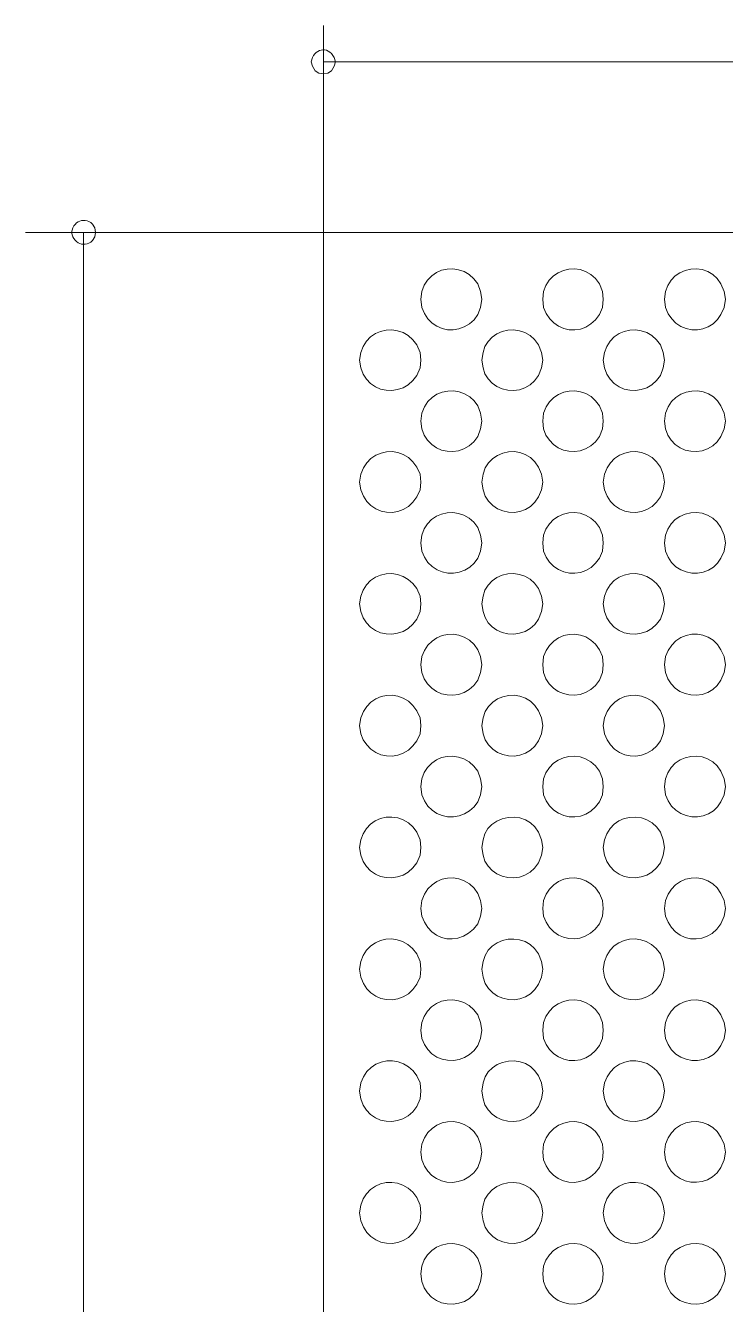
# Model space of a CAD drawing. Extents: x 0 to 242, y -13 to 199.
# Drawn here: x 24 to 53, y 139.4 to 192.4 of the extents above; entities that cross this region are included whole.
import ezdxf

# ---------------------------------------------------------------- set-up
doc = ezdxf.new("R2010")
doc.units = 0
doc.layers.add('GEOMETRY', color=7, linetype='Continuous')

msp = doc.modelspace()

# ---------------------------------------------------------------- linework, layer by layer
at = {"layer": 'GEOMETRY', "lineweight": 13}
for points in [[(36.34, 183.803), (36.34, 192.37)], [(36.34, 190.868), (188.762, 190.868)], [(36.341, 183.803), (24.002, 183.803)], [(26.401, 183.803), (26.401, 31.382)]]:
    msp.add_lwpolyline(points, dxfattribs=at)
for points in [[(36.841, 190.868), (36.789, 191.054), (36.683, 191.211), (36.611, 191.271), (36.538, 191.315), (36.464, 191.345), (36.39, 191.361), (36.316, 191.363), (36.244, 191.353), (36.174, 191.331), (36.108, 191.297), (36.045, 191.252), (35.988, 191.196), (35.936, 191.13), (35.892, 191.054), (35.839, 190.868), (35.892, 190.683), (35.997, 190.499), (36.156, 190.393), (36.34, 190.368), (36.526, 190.393), (36.683, 190.499), (36.789, 190.683), (36.841, 190.868)], [(26.902, 183.803), (26.876, 183.989), (26.771, 184.146), (26.699, 184.205), (26.624, 184.249), (26.548, 184.279), (26.471, 184.296), (26.394, 184.299), (26.319, 184.29), (26.246, 184.269), (26.176, 184.235), (26.111, 184.19), (26.052, 184.134), (25.999, 184.066), (25.954, 183.989), (25.901, 183.803), (25.954, 183.619), (25.998, 183.541), (26.05, 183.474), (26.11, 183.417), (26.175, 183.372), (26.244, 183.338), (26.318, 183.317), (26.394, 183.308), (26.471, 183.311), (26.548, 183.328), (26.625, 183.358), (26.7, 183.402), (26.771, 183.461), (26.876, 183.619), (26.902, 183.803)], [(42.904, 181.035), (42.851, 181.351), (42.747, 181.668), (42.579, 181.883), (42.384, 182.052), (42.168, 182.175), (41.94, 182.254), (41.704, 182.289), (41.469, 182.281), (41.24, 182.229), (41.024, 182.136), (40.828, 182), (40.658, 181.824), (40.522, 181.608), (40.425, 181.351), (40.373, 181.035), (40.425, 180.691), (40.53, 180.435), (40.672, 180.22), (40.846, 180.045), (41.044, 179.911), (41.26, 179.819), (41.489, 179.77), (41.723, 179.764), (41.955, 179.801), (42.181, 179.884), (42.392, 180.011), (42.583, 180.184), (42.747, 180.403), (42.851, 180.691), (42.904, 181.035)], [(47.939, 181.035), (47.913, 181.351), (47.782, 181.668), (47.614, 181.886), (47.42, 182.056), (47.207, 182.179), (46.98, 182.257), (46.747, 182.29), (46.514, 182.279), (46.286, 182.226), (46.071, 182.131), (45.875, 181.995), (45.703, 181.819), (45.563, 181.604), (45.46, 181.351), (45.434, 181.035), (45.46, 180.691), (45.571, 180.439), (45.718, 180.225), (45.892, 180.05), (46.09, 179.915), (46.305, 179.821), (46.53, 179.77), (46.761, 179.761), (46.991, 179.797), (47.214, 179.878), (47.424, 180.005), (47.615, 180.18), (47.782, 180.403), (47.913, 180.691), (47.939, 181.035)], [(53, 181.035), (52.948, 181.351), (52.816, 181.668), (52.661, 181.886), (52.475, 182.056), (52.265, 182.179), (52.039, 182.257), (51.803, 182.29), (51.566, 182.279), (51.334, 182.226), (51.116, 182.131), (50.918, 181.995), (50.748, 181.819), (50.613, 181.604), (50.522, 181.351), (50.47, 181.035), (50.522, 180.691), (50.628, 180.432), (50.773, 180.214), (50.95, 180.038), (51.152, 179.905), (51.372, 179.814), (51.602, 179.767), (51.837, 179.763), (52.067, 179.803), (52.288, 179.886), (52.491, 180.014), (52.669, 180.186), (52.816, 180.403), (52.948, 180.691), (53, 181.035)], [(40.373, 178.505), (40.347, 178.821), (40.215, 179.138), (40.049, 179.353), (39.856, 179.522), (39.642, 179.646), (39.414, 179.725), (39.178, 179.76), (38.942, 179.751), (38.713, 179.7), (38.496, 179.606), (38.299, 179.471), (38.129, 179.294), (37.991, 179.078), (37.894, 178.821), (37.843, 178.505), (37.894, 178.189), (37.991, 177.933), (38.129, 177.716), (38.299, 177.539), (38.496, 177.404), (38.713, 177.31), (38.942, 177.259), (39.178, 177.25), (39.413, 177.285), (39.641, 177.364), (39.855, 177.488), (40.049, 177.657), (40.215, 177.872), (40.347, 178.189), (40.373, 178.505)], [(45.434, 178.505), (45.381, 178.821), (45.249, 179.138), (45.094, 179.358), (44.906, 179.529), (44.692, 179.652), (44.462, 179.728), (44.222, 179.758), (43.981, 179.745), (43.746, 179.69), (43.527, 179.593), (43.33, 179.456), (43.164, 179.281), (43.037, 179.069), (42.956, 178.821), (42.904, 178.505), (42.956, 178.189), (43.037, 177.941), (43.164, 177.729), (43.33, 177.554), (43.527, 177.417), (43.747, 177.32), (43.981, 177.264), (44.222, 177.251), (44.462, 177.282), (44.693, 177.358), (44.906, 177.481), (45.094, 177.652), (45.249, 177.872), (45.381, 178.189), (45.434, 178.505)], [(50.469, 178.505), (50.416, 178.821), (50.312, 179.138), (50.146, 179.353), (49.953, 179.522), (49.738, 179.646), (49.51, 179.725), (49.275, 179.76), (49.039, 179.752), (48.809, 179.7), (48.592, 179.607), (48.396, 179.471), (48.225, 179.295), (48.088, 179.078), (47.991, 178.821), (47.939, 178.505), (47.991, 178.189), (48.088, 177.932), (48.225, 177.715), (48.396, 177.539), (48.592, 177.403), (48.809, 177.31), (49.039, 177.258), (49.275, 177.25), (49.511, 177.285), (49.739, 177.364), (49.953, 177.488), (50.147, 177.657), (50.312, 177.872), (50.416, 178.189), (50.469, 178.505)], [(42.904, 175.975), (42.851, 176.317), (42.747, 176.608), (42.59, 176.819), (42.403, 176.986), (42.194, 177.111), (41.968, 177.192), (41.734, 177.231), (41.497, 177.227), (41.266, 177.181), (41.046, 177.093), (40.845, 176.962), (40.67, 176.789), (40.528, 176.574), (40.425, 176.317), (40.373, 175.975), (40.425, 175.658), (40.522, 175.402), (40.659, 175.186), (40.828, 175.01), (41.024, 174.875), (41.239, 174.781), (41.467, 174.73), (41.703, 174.721), (41.938, 174.756), (42.166, 174.834), (42.382, 174.958), (42.577, 175.127), (42.747, 175.342), (42.851, 175.658), (42.904, 175.975)], [(47.939, 175.975), (47.913, 176.317), (47.782, 176.608), (47.619, 176.824), (47.43, 176.995), (47.22, 177.119), (46.996, 177.199), (46.765, 177.235), (46.532, 177.227), (46.304, 177.177), (46.088, 177.085), (45.889, 176.953), (45.714, 176.78), (45.569, 176.568), (45.46, 176.317), (45.434, 175.975), (45.46, 175.658), (45.564, 175.405), (45.705, 175.19), (45.876, 175.015), (46.073, 174.879), (46.287, 174.784), (46.513, 174.73), (46.746, 174.72), (46.978, 174.753), (47.204, 174.831), (47.418, 174.954), (47.612, 175.124), (47.782, 175.342), (47.913, 175.658), (47.939, 175.975)], [(53, 175.975), (52.948, 176.317), (52.816, 176.608), (52.677, 176.817), (52.502, 176.984), (52.3, 177.109), (52.079, 177.191), (51.845, 177.231), (51.607, 177.228), (51.373, 177.183), (51.149, 177.095), (50.945, 176.965), (50.767, 176.791), (50.623, 176.575), (50.522, 176.317), (50.47, 175.975), (50.522, 175.658), (50.615, 175.405), (50.751, 175.189), (50.921, 175.014), (51.119, 174.878), (51.337, 174.783), (51.567, 174.73), (51.804, 174.72), (52.039, 174.754), (52.264, 174.832), (52.474, 174.955), (52.66, 175.125), (52.816, 175.342), (52.948, 175.658), (53, 175.975)], [(40.373, 173.445), (40.347, 173.788), (40.215, 174.077), (40.052, 174.297), (39.862, 174.471), (39.651, 174.598), (39.426, 174.679), (39.193, 174.716), (38.958, 174.709), (38.729, 174.659), (38.512, 174.567), (38.313, 174.433), (38.14, 174.257), (37.998, 174.042), (37.894, 173.788), (37.843, 173.445), (37.894, 173.129), (37.997, 172.873), (38.139, 172.657), (38.312, 172.482), (38.511, 172.347), (38.729, 172.254), (38.958, 172.204), (39.192, 172.197), (39.426, 172.234), (39.651, 172.316), (39.862, 172.443), (40.052, 172.617), (40.215, 172.839), (40.347, 173.129), (40.373, 173.445)], [(45.434, 173.445), (45.381, 173.788), (45.249, 174.077), (45.099, 174.299), (44.917, 174.473), (44.709, 174.6), (44.483, 174.68), (44.248, 174.716), (44.01, 174.708), (43.777, 174.656), (43.557, 174.563), (43.357, 174.428), (43.186, 174.253), (43.049, 174.039), (42.956, 173.788), (42.904, 173.445), (42.956, 173.129), (43.049, 172.876), (43.185, 172.661), (43.357, 172.486), (43.557, 172.351), (43.778, 172.257), (44.011, 172.205), (44.249, 172.197), (44.485, 172.233), (44.711, 172.314), (44.918, 172.442), (45.1, 172.616), (45.249, 172.839), (45.381, 173.129), (45.434, 173.445)], [(50.469, 173.445), (50.416, 173.788), (50.312, 174.077), (50.15, 174.297), (49.959, 174.47), (49.748, 174.597), (49.523, 174.679), (49.29, 174.716), (49.055, 174.709), (48.826, 174.659), (48.609, 174.567), (48.41, 174.432), (48.237, 174.257), (48.095, 174.042), (47.991, 173.788), (47.939, 173.445), (47.991, 173.129), (48.094, 172.873), (48.236, 172.657), (48.409, 172.481), (48.608, 172.347), (48.826, 172.254), (49.055, 172.204), (49.29, 172.197), (49.524, 172.234), (49.749, 172.316), (49.96, 172.443), (50.15, 172.617), (50.312, 172.839), (50.416, 173.129), (50.469, 173.445)], [(42.904, 170.939), (42.851, 171.256), (42.747, 171.573), (42.578, 171.787), (42.382, 171.956), (42.166, 172.079), (41.937, 172.158), (41.702, 172.192), (41.467, 172.184), (41.238, 172.132), (41.023, 172.039), (40.827, 171.903), (40.658, 171.728), (40.522, 171.511), (40.425, 171.256), (40.373, 170.939), (40.425, 170.597), (40.529, 170.339), (40.672, 170.123), (40.848, 169.95), (41.049, 169.82), (41.269, 169.731), (41.5, 169.686), (41.736, 169.682), (41.971, 169.722), (42.196, 169.804), (42.405, 169.929), (42.591, 170.096), (42.747, 170.307), (42.851, 170.597), (42.904, 170.939)], [(47.939, 170.939), (47.913, 171.256), (47.782, 171.573), (47.613, 171.79), (47.418, 171.959), (47.205, 172.082), (46.979, 172.16), (46.746, 172.193), (46.513, 172.183), (46.286, 172.129), (46.071, 172.034), (45.875, 171.899), (45.704, 171.723), (45.563, 171.508), (45.46, 171.256), (45.434, 170.939), (45.46, 170.597), (45.569, 170.346), (45.714, 170.134), (45.89, 169.961), (46.089, 169.828), (46.305, 169.737), (46.533, 169.687), (46.765, 169.679), (46.996, 169.715), (47.22, 169.795), (47.43, 169.92), (47.619, 170.09), (47.782, 170.307), (47.913, 170.597), (47.939, 170.939)], [(53, 170.939), (52.948, 171.256), (52.816, 171.573), (52.66, 171.789), (52.474, 171.959), (52.264, 172.082), (52.038, 172.16), (51.803, 172.193), (51.566, 172.183), (51.335, 172.13), (51.117, 172.035), (50.92, 171.9), (50.75, 171.724), (50.615, 171.509), (50.522, 171.256), (50.47, 170.939), (50.522, 170.597), (50.624, 170.338), (50.768, 170.122), (50.946, 169.949), (51.15, 169.818), (51.373, 169.73), (51.608, 169.685), (51.845, 169.682), (52.079, 169.722), (52.3, 169.805), (52.502, 169.93), (52.676, 170.097), (52.816, 170.307), (52.948, 170.597), (53, 170.939)], [(40.373, 168.408), (40.347, 168.724), (40.215, 169.04), (40.049, 169.256), (39.855, 169.425), (39.641, 169.549), (39.413, 169.628), (39.178, 169.663), (38.942, 169.655), (38.713, 169.603), (38.496, 169.51), (38.299, 169.374), (38.129, 169.198), (37.991, 168.981), (37.894, 168.724), (37.843, 168.408), (37.894, 168.092), (37.991, 167.836), (38.129, 167.619), (38.299, 167.443), (38.496, 167.308), (38.713, 167.214), (38.942, 167.163), (39.178, 167.154), (39.414, 167.189), (39.642, 167.268), (39.856, 167.392), (40.049, 167.561), (40.215, 167.775), (40.347, 168.092), (40.373, 168.408)], [(45.434, 168.408), (45.381, 168.724), (45.249, 169.04), (45.094, 169.261), (44.906, 169.432), (44.693, 169.555), (44.462, 169.631), (44.222, 169.662), (43.981, 169.649), (43.747, 169.593), (43.527, 169.496), (43.33, 169.36), (43.164, 169.185), (43.037, 168.972), (42.956, 168.724), (42.904, 168.408), (42.956, 168.092), (43.039, 167.841), (43.168, 167.627), (43.336, 167.452), (43.534, 167.316), (43.755, 167.221), (43.99, 167.167), (44.232, 167.156), (44.471, 167.188), (44.701, 167.265), (44.912, 167.388), (45.098, 167.558), (45.249, 167.775), (45.381, 168.092), (45.434, 168.408)], [(50.469, 168.408), (50.416, 168.724), (50.312, 169.04), (50.147, 169.256), (49.953, 169.425), (49.739, 169.549), (49.511, 169.628), (49.275, 169.663), (49.039, 169.655), (48.809, 169.603), (48.592, 169.51), (48.396, 169.374), (48.225, 169.198), (48.088, 168.981), (47.991, 168.724), (47.939, 168.408), (47.991, 168.092), (48.088, 167.836), (48.225, 167.619), (48.395, 167.443), (48.592, 167.308), (48.809, 167.214), (49.039, 167.163), (49.275, 167.154), (49.511, 167.189), (49.739, 167.268), (49.953, 167.392), (50.147, 167.561), (50.312, 167.775), (50.416, 168.092), (50.469, 168.408)], [(42.904, 165.878), (42.851, 166.222), (42.747, 166.51), (42.583, 166.73), (42.392, 166.903), (42.181, 167.03), (41.955, 167.112), (41.723, 167.15), (41.489, 167.144), (41.26, 167.095), (41.044, 167.003), (40.846, 166.869), (40.672, 166.694), (40.53, 166.478), (40.425, 166.222), (40.373, 165.878), (40.425, 165.562), (40.522, 165.306), (40.658, 165.089), (40.828, 164.913), (41.024, 164.778), (41.24, 164.684), (41.469, 164.633), (41.704, 164.625), (41.94, 164.659), (42.168, 164.738), (42.384, 164.862), (42.579, 165.031), (42.747, 165.245), (42.851, 165.562), (42.904, 165.878)], [(47.939, 165.878), (47.913, 166.222), (47.782, 166.51), (47.615, 166.734), (47.423, 166.908), (47.213, 167.036), (46.99, 167.117), (46.761, 167.153), (46.53, 167.144), (46.304, 167.092), (46.09, 166.998), (45.892, 166.863), (45.717, 166.688), (45.571, 166.474), (45.46, 166.222), (45.434, 165.878), (45.46, 165.562), (45.563, 165.309), (45.703, 165.095), (45.875, 164.919), (46.072, 164.783), (46.287, 164.688), (46.514, 164.634), (46.748, 164.624), (46.981, 164.657), (47.207, 164.734), (47.42, 164.858), (47.614, 165.028), (47.782, 165.245), (47.913, 165.562), (47.939, 165.878)], [(53, 165.878), (52.948, 166.222), (52.816, 166.51), (52.669, 166.727), (52.491, 166.9), (52.288, 167.028), (52.067, 167.111), (51.837, 167.151), (51.602, 167.147), (51.372, 167.099), (51.152, 167.009), (50.95, 166.875), (50.773, 166.7), (50.628, 166.482), (50.522, 166.222), (50.47, 165.878), (50.522, 165.562), (50.613, 165.309), (50.748, 165.095), (50.918, 164.919), (51.116, 164.783), (51.334, 164.688), (51.566, 164.634), (51.803, 164.624), (52.039, 164.657), (52.265, 164.734), (52.475, 164.858), (52.661, 165.028), (52.816, 165.245), (52.948, 165.562), (53, 165.878)], [(40.373, 163.372), (40.347, 163.69), (40.215, 163.978), (40.052, 164.2), (39.862, 164.374), (39.651, 164.502), (39.426, 164.584), (39.193, 164.621), (38.959, 164.614), (38.73, 164.564), (38.513, 164.471), (38.314, 164.336), (38.14, 164.161), (37.998, 163.945), (37.894, 163.69), (37.843, 163.372), (37.894, 163.03), (37.996, 162.776), (38.137, 162.561), (38.311, 162.386), (38.51, 162.251), (38.728, 162.159), (38.957, 162.108), (39.193, 162.101), (39.427, 162.138), (39.652, 162.219), (39.863, 162.346), (40.053, 162.52), (40.215, 162.74), (40.347, 163.03), (40.373, 163.372)], [(45.434, 163.372), (45.381, 163.69), (45.249, 163.978), (45.101, 164.201), (44.92, 164.375), (44.713, 164.502), (44.487, 164.583), (44.252, 164.62), (44.013, 164.612), (43.78, 164.561), (43.559, 164.467), (43.359, 164.333), (43.186, 164.158), (43.05, 163.943), (42.956, 163.69), (42.904, 163.372), (42.956, 163.03), (43.049, 162.778), (43.185, 162.564), (43.357, 162.389), (43.557, 162.254), (43.778, 162.161), (44.011, 162.109), (44.249, 162.101), (44.485, 162.137), (44.711, 162.218), (44.918, 162.345), (45.1, 162.519), (45.249, 162.74), (45.381, 163.03), (45.434, 163.372)], [(50.469, 163.372), (50.416, 163.69), (50.312, 163.978), (50.15, 164.199), (49.96, 164.373), (49.749, 164.501), (49.524, 164.583), (49.29, 164.62), (49.056, 164.614), (48.827, 164.564), (48.61, 164.471), (48.411, 164.337), (48.237, 164.161), (48.095, 163.946), (47.991, 163.69), (47.939, 163.372), (47.991, 163.03), (48.093, 162.776), (48.234, 162.561), (48.408, 162.386), (48.607, 162.252), (48.825, 162.159), (49.055, 162.109), (49.29, 162.102), (49.524, 162.138), (49.75, 162.22), (49.961, 162.347), (50.151, 162.52), (50.312, 162.74), (50.416, 163.03), (50.469, 163.372)], [(42.904, 160.844), (42.851, 161.159), (42.747, 161.475), (42.577, 161.69), (42.381, 161.86), (42.166, 161.983), (41.938, 162.062), (41.703, 162.097), (41.468, 162.088), (41.24, 162.037), (41.024, 161.943), (40.829, 161.808), (40.659, 161.631), (40.523, 161.415), (40.425, 161.159), (40.373, 160.844), (40.425, 160.5), (40.527, 160.246), (40.668, 160.032), (40.842, 159.859), (41.041, 159.728), (41.26, 159.638), (41.49, 159.59), (41.726, 159.585), (41.961, 159.623), (42.187, 159.703), (42.398, 159.828), (42.587, 159.996), (42.747, 160.209), (42.851, 160.5), (42.904, 160.844)], [(47.939, 160.844), (47.913, 161.159), (47.782, 161.475), (47.612, 161.693), (47.417, 161.863), (47.204, 161.987), (46.978, 162.065), (46.746, 162.098), (46.514, 162.087), (46.287, 162.034), (46.073, 161.939), (45.877, 161.803), (45.706, 161.627), (45.564, 161.412), (45.46, 161.159), (45.434, 160.844), (45.46, 160.5), (45.569, 160.25), (45.714, 160.038), (45.889, 159.865), (46.088, 159.732), (46.304, 159.64), (46.531, 159.59), (46.763, 159.582), (46.994, 159.618), (47.217, 159.697), (47.428, 159.822), (47.618, 159.992), (47.782, 160.209), (47.913, 160.5), (47.939, 160.844)], [(53, 160.844), (52.948, 161.159), (52.816, 161.475), (52.66, 161.692), (52.474, 161.862), (52.264, 161.986), (52.039, 162.064), (51.804, 162.098), (51.568, 162.088), (51.337, 162.035), (51.12, 161.94), (50.922, 161.804), (50.752, 161.628), (50.616, 161.413), (50.522, 161.159), (50.47, 160.844), (50.522, 160.5), (50.624, 160.242), (50.767, 160.027), (50.945, 159.854), (51.149, 159.723), (51.371, 159.635), (51.605, 159.589), (51.843, 159.586), (52.076, 159.625), (52.298, 159.707), (52.5, 159.832), (52.675, 159.999), (52.816, 160.209), (52.948, 160.5), (53, 160.844)], [(40.373, 158.313), (40.347, 158.628), (40.215, 158.945), (40.055, 159.162), (39.865, 159.332), (39.651, 159.457), (39.422, 159.537), (39.184, 159.572), (38.944, 159.564), (38.711, 159.512), (38.491, 159.418), (38.293, 159.282), (38.122, 159.104), (37.986, 158.886), (37.894, 158.628), (37.843, 158.313), (37.894, 157.996), (37.991, 157.739), (38.128, 157.523), (38.299, 157.346), (38.496, 157.211), (38.713, 157.117), (38.942, 157.066), (39.178, 157.058), (39.414, 157.093), (39.642, 157.172), (39.856, 157.296), (40.049, 157.465), (40.215, 157.68), (40.347, 157.996), (40.373, 158.313)], [(45.434, 158.313), (45.381, 158.628), (45.249, 158.945), (45.107, 159.164), (44.926, 159.334), (44.715, 159.458), (44.484, 159.536), (44.24, 159.568), (43.994, 159.557), (43.754, 159.503), (43.529, 159.408), (43.327, 159.271), (43.159, 159.095), (43.032, 158.88), (42.956, 158.628), (42.904, 158.313), (42.956, 157.996), (43.037, 157.748), (43.164, 157.535), (43.33, 157.36), (43.527, 157.224), (43.748, 157.127), (43.982, 157.072), (44.224, 157.059), (44.464, 157.09), (44.695, 157.166), (44.908, 157.289), (45.095, 157.46), (45.249, 157.68), (45.381, 157.996), (45.434, 158.313)], [(50.469, 158.313), (50.416, 158.628), (50.312, 158.945), (50.153, 159.161), (49.963, 159.332), (49.749, 159.457), (49.519, 159.536), (49.281, 159.572), (49.041, 159.563), (48.808, 159.512), (48.588, 159.418), (48.389, 159.281), (48.218, 159.104), (48.083, 158.886), (47.991, 158.628), (47.939, 158.313), (47.991, 157.996), (48.088, 157.739), (48.225, 157.523), (48.395, 157.346), (48.592, 157.211), (48.809, 157.117), (49.039, 157.066), (49.276, 157.058), (49.512, 157.093), (49.74, 157.172), (49.954, 157.296), (50.147, 157.465), (50.312, 157.68), (50.416, 157.996), (50.469, 158.313)], [(42.904, 155.781), (42.851, 156.124), (42.747, 156.414), (42.583, 156.634), (42.392, 156.806), (42.18, 156.933), (41.955, 157.015), (41.721, 157.053), (41.487, 157.046), (41.259, 156.997), (41.042, 156.905), (40.844, 156.771), (40.671, 156.596), (40.529, 156.38), (40.425, 156.124), (40.373, 155.781), (40.425, 155.465), (40.529, 155.213), (40.667, 154.998), (40.834, 154.822), (41.025, 154.686), (41.234, 154.59), (41.455, 154.536), (41.684, 154.525), (41.914, 154.558), (42.141, 154.636), (42.359, 154.759), (42.563, 154.93), (42.747, 155.148), (42.851, 155.465), (42.904, 155.781)], [(47.939, 155.781), (47.913, 156.124), (47.782, 156.414), (47.614, 156.637), (47.422, 156.812), (47.212, 156.939), (46.989, 157.02), (46.759, 157.056), (46.529, 157.047), (46.304, 156.995), (46.089, 156.901), (45.892, 156.766), (45.717, 156.591), (45.571, 156.377), (45.46, 156.124), (45.434, 155.781), (45.46, 155.465), (45.571, 155.213), (45.715, 154.999), (45.886, 154.823), (46.08, 154.687), (46.291, 154.592), (46.513, 154.538), (46.741, 154.527), (46.97, 154.56), (47.194, 154.637), (47.408, 154.76), (47.605, 154.931), (47.782, 155.148), (47.913, 155.465), (47.939, 155.781)], [(53, 155.781), (52.948, 156.124), (52.816, 156.414), (52.662, 156.637), (52.478, 156.812), (52.27, 156.939), (52.047, 157.02), (51.815, 157.055), (51.581, 157.046), (51.351, 156.995), (51.134, 156.901), (50.935, 156.766), (50.762, 156.591), (50.622, 156.377), (50.522, 156.124), (50.47, 155.781), (50.522, 155.465), (50.622, 155.215), (50.76, 155), (50.929, 154.824), (51.122, 154.688), (51.334, 154.591), (51.558, 154.536), (51.788, 154.524), (52.018, 154.556), (52.242, 154.634), (52.454, 154.757), (52.647, 154.929), (52.816, 155.148), (52.948, 155.465), (53, 155.781)], [(40.373, 153.278), (40.347, 153.593), (40.215, 153.909), (40.04, 154.123), (39.842, 154.292), (39.626, 154.414), (39.399, 154.492), (39.166, 154.525), (38.934, 154.515), (38.708, 154.462), (38.496, 154.368), (38.302, 154.233), (38.133, 154.059), (37.995, 153.845), (37.894, 153.593), (37.843, 153.278), (37.894, 152.935), (37.997, 152.68), (38.139, 152.464), (38.313, 152.289), (38.511, 152.155), (38.728, 152.062), (38.957, 152.012), (39.192, 152.005), (39.425, 152.042), (39.651, 152.124), (39.862, 152.251), (40.052, 152.424), (40.215, 152.645), (40.347, 152.935), (40.373, 153.278)], [(45.434, 153.278), (45.381, 153.593), (45.249, 153.909), (45.095, 154.123), (44.908, 154.291), (44.696, 154.412), (44.467, 154.489), (44.23, 154.521), (43.991, 154.51), (43.758, 154.456), (43.539, 154.362), (43.341, 154.227), (43.173, 154.053), (43.042, 153.842), (42.956, 153.593), (42.904, 153.278), (42.956, 152.935), (43.049, 152.682), (43.185, 152.468), (43.357, 152.293), (43.557, 152.158), (43.778, 152.065), (44.011, 152.013), (44.25, 152.005), (44.486, 152.041), (44.712, 152.122), (44.919, 152.249), (45.101, 152.423), (45.249, 152.645), (45.381, 152.935), (45.434, 153.278)], [(50.469, 153.278), (50.416, 153.593), (50.312, 153.909), (50.137, 154.124), (49.938, 154.293), (49.721, 154.415), (49.493, 154.492), (49.26, 154.525), (49.028, 154.515), (48.802, 154.462), (48.59, 154.368), (48.396, 154.233), (48.228, 154.058), (48.091, 153.844), (47.991, 153.593), (47.939, 153.278), (47.991, 152.935), (48.095, 152.68), (48.236, 152.464), (48.41, 152.289), (48.608, 152.154), (48.826, 152.062), (49.055, 152.011), (49.289, 152.005), (49.523, 152.042), (49.748, 152.123), (49.96, 152.251), (50.15, 152.424), (50.312, 152.645), (50.416, 152.935), (50.469, 153.278)], [(42.904, 150.746), (42.851, 151.061), (42.747, 151.379), (42.578, 151.594), (42.383, 151.763), (42.167, 151.886), (41.939, 151.965), (41.703, 152), (41.467, 151.991), (41.239, 151.94), (41.023, 151.846), (40.827, 151.711), (40.658, 151.535), (40.521, 151.318), (40.425, 151.061), (40.373, 150.746), (40.425, 150.404), (40.526, 150.15), (40.667, 149.937), (40.841, 149.764), (41.041, 149.632), (41.259, 149.543), (41.49, 149.495), (41.726, 149.49), (41.961, 149.527), (42.187, 149.608), (42.398, 149.732), (42.587, 149.901), (42.747, 150.113), (42.851, 150.404), (42.904, 150.746)], [(47.939, 150.746), (47.913, 151.061), (47.782, 151.379), (47.613, 151.597), (47.418, 151.767), (47.205, 151.89), (46.979, 151.968), (46.746, 152.001), (46.513, 151.991), (46.286, 151.937), (46.072, 151.842), (45.875, 151.706), (45.704, 151.529), (45.563, 151.314), (45.46, 151.061), (45.434, 150.746), (45.46, 150.404), (45.569, 150.154), (45.714, 149.942), (45.889, 149.769), (46.088, 149.636), (46.304, 149.544), (46.531, 149.494), (46.764, 149.486), (46.995, 149.522), (47.219, 149.601), (47.428, 149.726), (47.618, 149.896), (47.782, 150.113), (47.913, 150.404), (47.939, 150.746)], [(53, 150.746), (52.948, 151.061), (52.816, 151.379), (52.661, 151.596), (52.475, 151.766), (52.265, 151.889), (52.039, 151.967), (51.803, 152.001), (51.566, 151.99), (51.335, 151.937), (51.117, 151.842), (50.919, 151.706), (50.749, 151.53), (50.614, 151.315), (50.522, 151.061), (50.47, 150.746), (50.522, 150.404), (50.624, 150.146), (50.767, 149.93), (50.945, 149.757), (51.149, 149.627), (51.372, 149.539), (51.606, 149.493), (51.844, 149.49), (52.077, 149.53), (52.298, 149.612), (52.501, 149.736), (52.676, 149.904), (52.816, 150.113), (52.948, 150.404), (53, 150.746)], [(40.373, 148.215), (40.347, 148.558), (40.215, 148.848), (40.058, 149.06), (39.872, 149.229), (39.663, 149.354), (39.438, 149.435), (39.204, 149.474), (38.968, 149.47), (38.737, 149.423), (38.517, 149.334), (38.316, 149.203), (38.14, 149.03), (37.997, 148.815), (37.894, 148.558), (37.843, 148.215), (37.894, 147.9), (37.991, 147.644), (38.129, 147.427), (38.299, 147.251), (38.495, 147.115), (38.712, 147.022), (38.941, 146.97), (39.176, 146.961), (39.411, 146.996), (39.639, 147.074), (39.853, 147.198), (40.048, 147.367), (40.215, 147.581), (40.347, 147.9), (40.373, 148.215)], [(45.434, 148.215), (45.381, 148.558), (45.249, 148.848), (45.108, 149.065), (44.929, 149.235), (44.721, 149.359), (44.493, 149.437), (44.252, 149.471), (44.008, 149.462), (43.769, 149.411), (43.544, 149.318), (43.342, 149.186), (43.171, 149.014), (43.039, 148.805), (42.956, 148.558), (42.904, 148.215), (42.956, 147.9), (43.036, 147.653), (43.163, 147.441), (43.328, 147.266), (43.525, 147.129), (43.745, 147.032), (43.979, 146.976), (44.22, 146.963), (44.461, 146.993), (44.692, 147.069), (44.905, 147.191), (45.094, 147.361), (45.249, 147.581), (45.381, 147.9), (45.434, 148.215)], [(50.469, 148.215), (50.416, 148.558), (50.312, 148.848), (50.153, 149.063), (49.965, 149.232), (49.754, 149.357), (49.528, 149.438), (49.293, 149.475), (49.057, 149.469), (48.826, 149.421), (48.607, 149.33), (48.407, 149.198), (48.234, 149.025), (48.093, 148.812), (47.991, 148.558), (47.939, 148.215), (47.991, 147.9), (48.088, 147.644), (48.225, 147.427), (48.395, 147.251), (48.592, 147.116), (48.808, 147.022), (49.037, 146.97), (49.273, 146.962), (49.508, 146.996), (49.737, 147.075), (49.951, 147.198), (50.145, 147.367), (50.312, 147.581), (50.416, 147.9), (50.469, 148.215)], [(42.904, 145.685), (42.851, 146.028), (42.747, 146.318), (42.583, 146.537), (42.392, 146.71), (42.18, 146.837), (41.955, 146.919), (41.722, 146.957), (41.488, 146.951), (41.259, 146.901), (41.043, 146.809), (40.845, 146.675), (40.671, 146.5), (40.529, 146.284), (40.425, 146.028), (40.373, 145.685), (40.425, 145.369), (40.526, 145.116), (40.663, 144.902), (40.832, 144.728), (41.025, 144.593), (41.237, 144.5), (41.462, 144.448), (41.694, 144.439), (41.927, 144.472), (42.154, 144.55), (42.371, 144.672), (42.57, 144.839), (42.747, 145.052), (42.851, 145.369), (42.904, 145.685)], [(47.939, 145.685), (47.913, 146.028), (47.782, 146.318), (47.614, 146.541), (47.422, 146.716), (47.212, 146.843), (46.989, 146.923), (46.759, 146.959), (46.529, 146.95), (46.304, 146.898), (46.089, 146.804), (45.892, 146.669), (45.717, 146.494), (45.571, 146.28), (45.46, 146.028), (45.434, 145.685), (45.46, 145.369), (45.568, 145.118), (45.711, 144.905), (45.882, 144.731), (46.076, 144.596), (46.288, 144.502), (46.512, 144.449), (46.741, 144.439), (46.971, 144.471), (47.196, 144.548), (47.41, 144.67), (47.607, 144.837), (47.782, 145.052), (47.913, 145.369), (47.939, 145.685)], [(53, 145.685), (52.948, 146.028), (52.816, 146.318), (52.662, 146.541), (52.478, 146.715), (52.271, 146.842), (52.048, 146.923), (51.816, 146.959), (51.582, 146.951), (51.353, 146.899), (51.135, 146.805), (50.936, 146.67), (50.763, 146.495), (50.623, 146.281), (50.522, 146.028), (50.47, 145.685), (50.522, 145.369), (50.616, 145.119), (50.752, 144.907), (50.922, 144.733), (51.118, 144.598), (51.335, 144.504), (51.564, 144.451), (51.799, 144.44), (52.033, 144.472), (52.258, 144.549), (52.469, 144.67), (52.657, 144.837), (52.816, 145.052), (52.948, 145.369), (53, 145.685)], [(40.373, 143.181), (40.347, 143.496), (40.215, 143.814), (40.048, 144.029), (39.854, 144.198), (39.64, 144.322), (39.412, 144.401), (39.177, 144.435), (38.941, 144.427), (38.712, 144.375), (38.496, 144.281), (38.299, 144.146), (38.129, 143.969), (37.991, 143.752), (37.894, 143.496), (37.843, 143.181), (37.894, 142.838), (37.997, 142.583), (38.139, 142.368), (38.313, 142.192), (38.511, 142.058), (38.728, 141.965), (38.957, 141.915), (39.192, 141.908), (39.425, 141.945), (39.65, 142.026), (39.862, 142.154), (40.052, 142.327), (40.215, 142.548), (40.347, 142.838), (40.373, 143.181)], [(45.434, 143.181), (45.381, 143.496), (45.249, 143.814), (45.094, 144.034), (44.906, 144.205), (44.692, 144.327), (44.461, 144.403), (44.221, 144.434), (43.98, 144.42), (43.746, 144.364), (43.526, 144.267), (43.329, 144.131), (43.163, 143.956), (43.036, 143.744), (42.956, 143.496), (42.904, 143.181), (42.956, 142.838), (43.049, 142.586), (43.185, 142.372), (43.357, 142.197), (43.556, 142.062), (43.776, 141.968), (44.009, 141.917), (44.247, 141.908), (44.482, 141.944), (44.708, 142.024), (44.916, 142.151), (45.099, 142.325), (45.249, 142.548), (45.381, 142.838), (45.434, 143.181)], [(50.469, 143.181), (50.416, 143.496), (50.312, 143.814), (50.146, 144.029), (49.952, 144.198), (49.738, 144.321), (49.51, 144.4), (49.274, 144.435), (49.038, 144.427), (48.809, 144.375), (48.592, 144.281), (48.396, 144.146), (48.225, 143.97), (48.088, 143.753), (47.991, 143.496), (47.939, 143.181), (47.991, 142.838), (48.095, 142.583), (48.236, 142.367), (48.41, 142.192), (48.608, 142.058), (48.825, 141.965), (49.054, 141.915), (49.289, 141.908), (49.522, 141.945), (49.748, 142.027), (49.959, 142.154), (50.149, 142.327), (50.312, 142.548), (50.416, 142.838), (50.469, 143.181)], [(42.904, 140.65), (42.851, 140.967), (42.747, 141.283), (42.577, 141.498), (42.381, 141.667), (42.166, 141.79), (41.937, 141.869), (41.702, 141.903), (41.467, 141.895), (41.239, 141.843), (41.023, 141.749), (40.828, 141.614), (40.659, 141.438), (40.522, 141.222), (40.425, 140.967), (40.373, 140.65), (40.425, 140.335), (40.518, 140.075), (40.653, 139.857), (40.824, 139.68), (41.023, 139.544), (41.242, 139.451), (41.475, 139.4), (41.714, 139.392), (41.952, 139.428), (42.182, 139.508), (42.396, 139.632), (42.586, 139.802), (42.747, 140.017), (42.851, 140.335), (42.904, 140.65)], [(47.939, 140.65), (47.913, 140.967), (47.782, 141.283), (47.613, 141.5), (47.418, 141.67), (47.205, 141.793), (46.979, 141.871), (46.746, 141.904), (46.513, 141.893), (46.287, 141.84), (46.072, 141.745), (45.876, 141.61), (45.705, 141.434), (45.564, 141.219), (45.46, 140.967), (45.434, 140.65), (45.46, 140.335), (45.56, 140.08), (45.7, 139.863), (45.871, 139.686), (46.069, 139.549), (46.286, 139.454), (46.516, 139.401), (46.751, 139.39), (46.986, 139.424), (47.213, 139.503), (47.426, 139.627), (47.618, 139.798), (47.782, 140.017), (47.913, 140.335), (47.939, 140.65)], [(53, 140.65), (52.948, 140.967), (52.816, 141.283), (52.66, 141.5), (52.473, 141.669), (52.263, 141.793), (52.037, 141.871), (51.802, 141.904), (51.566, 141.894), (51.335, 141.841), (51.118, 141.746), (50.92, 141.61), (50.75, 141.434), (50.615, 141.22), (50.522, 140.967), (50.47, 140.65), (50.522, 140.335), (50.61, 140.08), (50.743, 139.863), (50.913, 139.686), (51.113, 139.55), (51.334, 139.454), (51.569, 139.401), (51.809, 139.391), (52.047, 139.424), (52.274, 139.503), (52.484, 139.627), (52.667, 139.798), (52.816, 140.017), (52.948, 140.335), (53, 140.65)]]:
    msp.add_lwpolyline(points, close=True, dxfattribs=at)
at = {"layer": 'GEOMETRY', "lineweight": 20}
for points in [[(188.761, 31.382), (188.761, 183.803), (36.339, 183.803)], [(36.34, 183.803), (36.34, 31.382)]]:
    msp.add_lwpolyline(points, dxfattribs=at)

doc.saveas('drawing.dxf')
